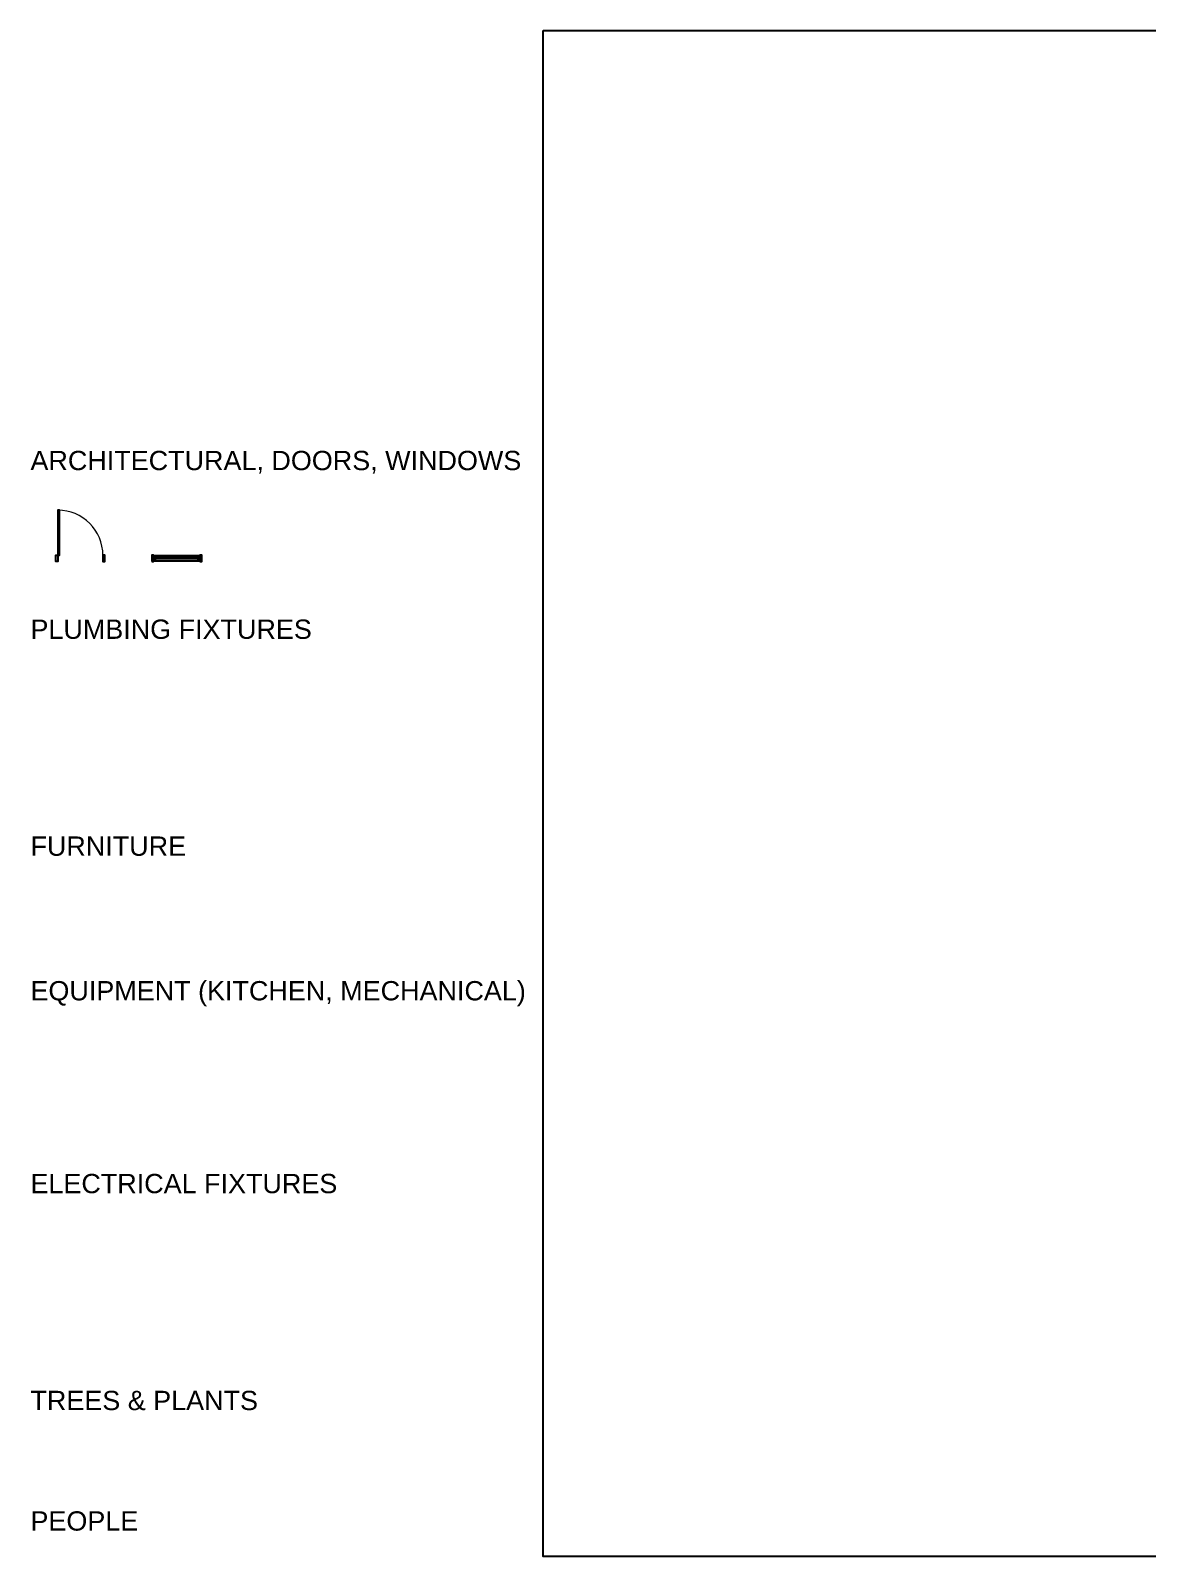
# Model space of a CAD drawing. Header units: millimetres. Extents: x 6670 to 127750, y 41694 to 79093.
# Drawn here: x 86944 to 107217, y 41694 to 69393 of the extents above; entities that cross this region are included whole.
import ezdxf

# ---------------------------------------------------------------- set-up
doc = ezdxf.new("R2010")
doc.units = ezdxf.units.MM
doc.header["$LTSCALE"] = 1000
for name, color, linetype, lineweight in [('I-E_25_30-DOORS_ANNO', 54, 'Continuous', 9), ('I-E_25_30-DOORS_SECT', 50, 'Continuous', 25), ('I-E_25_35-WINDOWS_ELEV', 91, 'Continuous', 18), ('I-E_25_35-WINDOWS_SECT', 90, 'Continuous', 25), ('I-E_25_40-GLAZING_SECT', 130, 'Continuous', 25)]:
    doc.layers.add(name, color=color, linetype=linetype, lineweight=lineweight)
doc.styles.add('3.5mm THIN', font='HelveticaNowDisplay-Thin.ttf', dxfattribs={"height": 3.5})

# ---------------------------------------------------------------- blocks, each defined once
blk = doc.blocks.new('*U123')
at = {"layer": 'I-E_25_35-WINDOWS_ELEV'}
for points in [[(35, 110), (875, 110), (875, 0), (35, 0)], [(70, 30), (840, 30), (840, 80), (70, 80)]]:
    blk.add_lwpolyline(points, close=True, dxfattribs=at)
at = {"layer": 'I-E_25_35-WINDOWS_SECT'}
for points in [[(0, 0), (35, 0), (35, 110), (0, 110)], [(35, 30), (70, 30), (70, 80), (35, 80)], [(840, 30), (875, 30), (875, 80), (840, 80)], [(875, 0), (910, 0), (910, 110), (875, 110)]]:
    blk.add_lwpolyline(points, close=True, dxfattribs=at)
at = {"layer": 'I-E_25_40-GLAZING_SECT'}
blk.add_line((840, 55), (70, 55), dxfattribs=at)
blk = doc.blocks.new('*U110')
at = {"layer": 'I-E_25_30-DOORS_ANNO', "ltscale": 0.01}
blk.add_arc((0, 0), 820, 0, 90, dxfattribs=at)
at = {"layer": 'I-E_25_30-DOORS_SECT', "ltscale": 0.01}
for points in [[(0, 0), (35, 0), (35, 820), (0, 820)], [(0, 0), (0, -110), (-35, -110), (-35, 0)], [(820, 0), (820, -110), (855, -110), (855, 0)]]:
    blk.add_lwpolyline(points, close=True, dxfattribs=at)

msp = doc.modelspace()

# ---------------------------------------------------------------- linework, layer by layer
msp.add_lwpolyline([(96250.8, 69393.4), (127750.4, 69393.4), (127750.4, 41693.7), (96250.8, 41693.7)], close=True)

# ---------------------------------------------------------------- block references
for name, p in [('*U110', (87438, 59867.6)), ('*U123', (89143, 59757.6))]:
    msp.add_blockref(name, p)

# ---------------------------------------------------------------- texts
at = {"char_height": 350, "width": 8750, "attachment_point": 1, "line_spacing_factor": 1.05, "style": '3.5mm THIN'}
for s, insert in [('ARCHITECTURAL, DOORS, WINDOWS', (86943.2, 61763.3)), ('PLUMBING FIXTURES', (86943.2, 58700.8)), ('FURNITURE', (86943.2, 54763.3)), ('EQUIPMENT (KITCHEN, MECHANICAL)', (86943.2, 52138.3)), ('ELECTRICAL FIXTURES', (86943.2, 48638.3)), ('TREES & PLANTS', (86943.2, 44700.8)), ('PEOPLE', (86943.2, 42513.3))]:
    msp.add_mtext(s, dxfattribs=dict(at, insert=insert))

doc.saveas('drawing.dxf')
